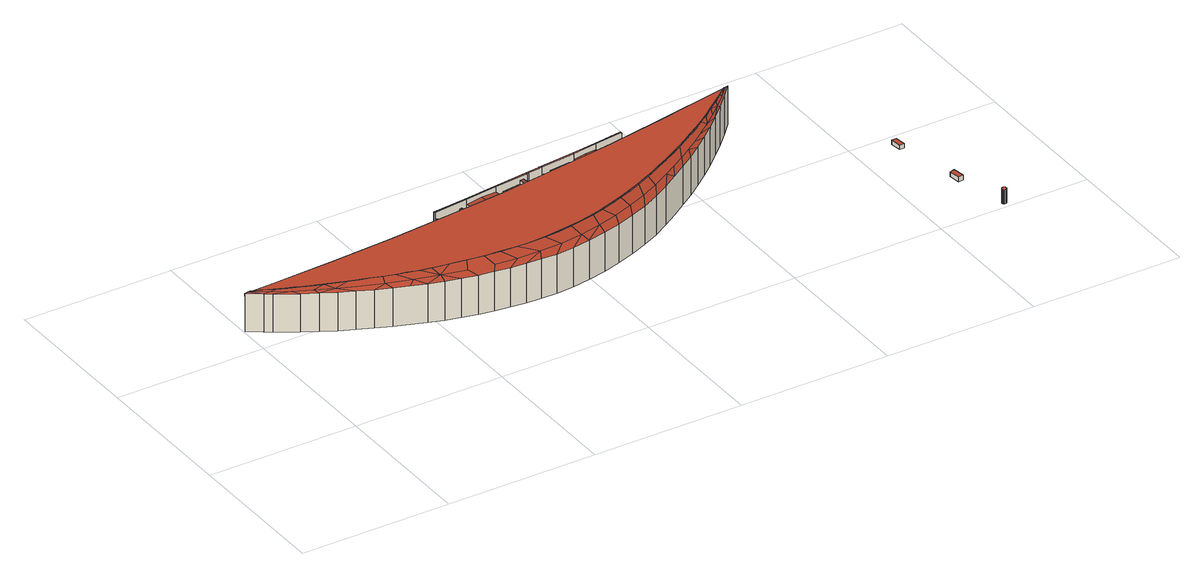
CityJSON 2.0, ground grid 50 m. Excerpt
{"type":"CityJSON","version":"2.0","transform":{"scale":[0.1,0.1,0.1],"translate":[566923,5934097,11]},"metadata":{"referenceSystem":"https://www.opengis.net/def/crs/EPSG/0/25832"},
"CityObjects":{
"building1":{"type":"Building","attributes":{"Grundfläche 2D":"1015.841424","Grundhöhe NN":"11.823"},"children":["building1-1"],"geometry":[{"type":"Solid","lod":"3","boundaries":[[[[0,1,2]],[[3,4,5,0]],[[0,5,1]],[[6,4,3]],[[6,7,8,4]],[[9,10,11,7]],[[11,8,7]],[[10,12,13,14,11]],[[15,13,12]],[[15,16,17,13]],[[18,17,16]],[[19,20,18]],[[20,17,18]],[[21,20,19]],[[21,22,23,20]],[[24,23,22,25,26,27]],[[25,28,29,26]],[[30,31,29,28]],[[32,31,30]],[[33,34,31,32]],[[35,36,34,33]],[[37,36,35]],[[38,39,37]],[[39,36,37]],[[38,40,41,39]],[[42,43,41,40]],[[44,45,43,42]],[[46,47,45,44]],[[48,49,47,46]],[[50,49,48]],[[51,52,53,50]],[[53,49,50]],[[54,55,52,51]],[[56,55,54]],[[56,57,58,55]],[[57,59,60,58]],[[59,61,62,60]],[[63,64,61]],[[61,64,65,62]],[[63,66,67,68,69,64]],[[70,69,68]],[[71,72,70]],[[70,72,69]],[[72,71,73,74]],[[75,74,73]],[[75,76,77,78,79,80,74]],[[81,78,77]],[[82,83,81]],[[81,83,78]],[[82,84,85,83]],[[85,84,86,87,88,89]],[[87,90,91,88]],[[90,92,93,91]],[[92,94,95,93]],[[94,96,97,98,95]],[[99,100,101,97,96]],[[100,102,103,101]],[[104,103,102,105,106]],[[107,108,109,106]],[[106,109,104]],[[110,111,108,107]],[[112,113,114,111,110]],[[115,114,113,116,117]],[[117,118,119,115]],[[118,120,121,119]],[[120,122,123,121]],[[124,125,126,127,122]],[[122,127,123]],[[128,129,24,27,126,125]],[[129,130,131,24]],[[132,133,131,130]],[[134,133,132]],[[135,136,134]],[[134,136,133]],[[137,138,135]],[[135,138,136]],[[137,139,140]],[[137,140,138]],[[141,142,139]],[[139,142,140]],[[143,144,141]],[[141,144,145,142]],[[146,147,143]],[[143,147,144]],[[148,149,146]],[[147,146,149,150]],[[151,152,153,148,154,155]],[[148,153,149]],[[156,157,151,155]],[[158,159,157,156]],[[160,159,158]],[[161,162,160]],[[162,159,160]],[[1,159,162]],[[5,157,159,1]],[[64,69,72,74,80]],[[64,79,65]],[[80,79,64]],[[65,79,78,62]],[[78,83,62]],[[52,55,58,60,62,83,85,89,88,91]],[[49,53,52,91,93,95,98,97,47]],[[47,97,101,45]],[[43,45,101,103,104]],[[41,43,104,109,108]],[[41,108,111,39]],[[36,39,111,114,115]],[[34,36,115,119,121]],[[127,31,34,121,123]],[[29,31,127,126]],[[26,29,126,27]],[[23,24,131,20]],[[140,17,20,136,138]],[[131,133,20]],[[133,136,20]],[[13,17,140,142]],[[14,13,142,145,144,147,11]],[[11,149,8]],[[11,147,150,149]],[[4,8,149,153,152,151,157,5]],[[2,163,164,165,166,0]],[[3,0,166,167]],[[6,3,167,168]],[[7,6,168,169]],[[9,7,169,170]],[[10,9,170,171]],[[12,10,171,172]],[[15,12,172,173]],[[174,18,16,15,173,175]],[[19,18,174,176]],[[21,19,176,177]],[[22,21,177,178]],[[25,22,178,179]],[[28,25,179,180]],[[30,28,180,181]],[[32,30,181,182]],[[33,32,182,183]],[[35,33,183,184]],[[37,35,184,185]],[[38,37,185,186]],[[40,38,186,187]],[[42,40,187,188]],[[44,42,188,189]],[[46,44,189,190]],[[48,46,190,191]],[[192,51,50,48,191,193]],[[54,51,192,194]],[[56,54,194,195]],[[57,56,195,196]],[[59,57,196,197]],[[61,59,197,198]],[[63,61,198,199]],[[66,63,199,200]],[[66,200,201,202,67]],[[203,204,205,206,71,70,68,67,202,201]],[[204,207,208,209,73,71,206,205]],[[210,75,73,209,208,207,211,212]],[[213,76,75,210,212,211,214,215]],[[216,77,76,213,215,214,217,218]],[[219,81,77,216,218,217,220,221]],[[222,82,81,219,221,220,223,224]],[[225,84,82,222,224,223,226,227]],[[228,86,84,225,227,226,229,230]],[[231,87,86,228,230,229,232,233]],[[234,90,87,231,233,232,235,236]],[[237,92,90,234,236,235,238,239]],[[240,94,92,237,239,238,241,242]],[[243,96,94,240,242,241,244,245]],[[246,99,96,243,245,244,247,248]],[[249,100,99,246,248,247,250,251]],[[252,102,100,249,251,250,253,254]],[[253,255,256,257,105,102,252,254]],[[258,106,105,257,256,255,259,260]],[[261,107,106,258,260,259,262,263]],[[264,110,107,261,263,262,265,266]],[[267,112,110,264,266,265,268,269]],[[270,113,112,267,269,268,271,272]],[[271,273,274,275,116,113,270,272]],[[273,276,277,278,117,116,275,274]],[[279,118,117,278,277,276,280,281]],[[282,120,118,279,281,280,283,284]],[[285,122,120,282,284,283,286,287]],[[287,286,288,289,290,124,122,285]],[[288,291,292,293,125,124,290,289]],[[294,128,125,293,292,291,295,296]],[[297,129,128,294,296,295,298,299]],[[300,130,129,297,299,298,301,302]],[[303,132,130,300,302,301,304,305]],[[306,134,132,303,305,304,307,308]],[[309,135,134,306,308,307,310,311]],[[312,313,139,137,135,309,311,310,314,315]],[[316,141,139,313,312,315,317,318]],[[319,143,141,316,318,317,320,321]],[[322,146,143,319,321,320,323,324]],[[325,148,146,322,324,323,326,327]],[[326,328,329,330,154,148,325,327]],[[331,156,155,154,330,329,328,332,333]],[[334,158,156,331,333,332,335,336]],[[337,161,160,158,334,336,335,338,339]],[[164,163,2,1,162,161,337,339,338,340,165]],[[196,195,194,192,193,191,190,189,188,187,186,185,184,183,182,181,180,179,178,177,176,174,175,173,172,171,170,169,168,167,166,165,340,338,335,332,328,326,323,320,317,315,314,310,307,304,301,298,295,291,288,286,283,280,276,273,271,268,265,262,259,255,253,250,247,244,241,238,235,232,229,226,223,220,217,214,211,207,204,203,201,200,199,198,197]]]],"semantics":{"surfaces":[{"type":"RoofSurface"},{"type":"WallSurface"},{"type":"GroundSurface"}],"values":[[0,0,0,0,0,0,0,0,0,0,0,0,0,0,0,0,0,0,0,0,0,0,0,0,0,0,0,0,0,0,0,0,0,0,0,0,0,0,0,0,0,0,0,0,0,0,0,0,0,0,0,0,0,0,0,0,0,0,0,0,0,0,0,0,0,0,0,0,0,0,0,0,0,0,0,0,0,0,0,0,0,0,0,0,0,0,0,0,0,0,0,0,0,0,0,0,0,0,0,0,0,0,0,0,0,0,0,0,0,0,0,0,0,0,0,0,0,0,0,0,1,1,1,1,1,1,1,1,1,1,1,1,1,1,1,1,1,1,1,1,1,1,1,1,1,1,1,1,1,1,1,1,1,1,1,1,1,1,1,1,1,1,1,1,1,1,1,1,1,1,1,1,1,1,1,1,1,1,1,1,1,1,1,1,1,1,1,1,1,1,1,1,1,1,1,1,1,1,1,1,2]]}}]},
"building1-1":{"type":"BuildingInstallation","parents":["building1"],"geometry":[{"type":"MultiSurface","lod":"3","boundaries":[[[325,322,319,316,313,341,309,306,303,300,297,294,293,290,285,282,279,278,275,270,267,264,261,258,257,252,249,246,243,240,237,234,231,228,225,222,219,216,213,210,209,206,342,67,343,344,345,346,347,348,349,350,351,352,353,354,355,356,163,357,358,337,359,334,331,330]],[[359,337,339,336,334]],[[334,336,333,331]],[[331,333,329,330]],[[330,329,327,325]],[[67,342,206,205,360,202]],[[209,208,205,206]],[[252,257,256,254]],[[252,254,251,249]],[[249,251,248,246]],[[246,248,245,243]],[[243,245,242,240]],[[240,242,239,237]],[[237,239,236,234]],[[234,236,233,231]],[[231,233,230,228]],[[228,230,227,225]],[[225,227,224,222]],[[222,224,221,219]],[[219,221,218,216]],[[216,218,215,213]],[[213,215,212,210]],[[210,212,208,209]],[[67,202,361,343]],[[346,345,344,343,361,362]],[[347,346,362,363]],[[364,349,348,347,363,365]],[[366,351,350,349,364,367]],[[352,351,366,368]],[[369,356,355,354,353,352,368,370]],[[163,356,369,164]],[[337,358,357,163,164,371,339]],[[325,327,324,322]],[[322,324,321,319]],[[319,321,318,316]],[[316,318,312,313]],[[309,341,313,312,372,311]],[[309,311,308,306]],[[306,308,305,303]],[[303,305,302,300]],[[300,302,299,297]],[[297,299,296,294]],[[294,296,292,293]],[[293,292,289,290]],[[290,289,287,285]],[[285,287,284,282]],[[282,284,281,279]],[[279,281,277,278]],[[278,277,274,275]],[[275,274,272,270]],[[270,272,269,267]],[[267,269,266,264]],[[264,266,263,261]],[[261,263,260,258]],[[258,260,256,257]],[[367,364,365,363,362,361,202,360,205,208,212,215,218,221,224,227,230,233,236,239,242,245,248,251,254,256,260,263,266,269,272,274,277,281,284,287,289,292,296,299,302,305,308,311,372,312,318,321,324,327,329,333,336,339,371,164,369,370,368,366]]],"semantics":{"surfaces":[{"type":"RoofSurface"},{"type":"WallSurface"},{"type":"OuterCeilingSurface"}],"values":[0,1,1,1,1,1,1,1,1,1,1,1,1,1,1,1,1,1,1,1,1,1,1,1,1,1,1,1,1,1,1,1,1,1,1,1,1,1,1,1,1,1,1,1,1,1,1,1,1,1,1,1,1,1,1,2]}}]},
"building2":{"type":"Building","attributes":{"Grundfläche 2D":"636.322904","Grundhöhe NN":"12.308"},"children":["building2-1","building2-2","building2-3","building2-4","building2-5","building2-6","building2-7","building2-8","building2-9","building2-10"],"geometry":[{"type":"MultiSurface","lod":"3","boundaries":[[[373,374,375,376]],[[377,378,379,380,381,382,383]],[[381,384,385,386,387,383,382]],[[388,389,390,391,392,393,394,395]],[[396,397,398,399,400,401,402,403]],[[374,373,391,390]],[[390,404,375,374]],[[404,392,376,375]],[[395,394,405,406]],[[407,404,390,389,408,409]],[[392,404,407,410]],[[393,392,410,411]],[[394,393,411,405]],[[380,379,378,377,412,413,397,396,403,414,415]],[[384,381,380,415,416]],[[389,388,395,406,417,387,386,385,384,416,408]],[[412,377,383,387,417,418]],[[419,399,398,420]],[[421,400,399,419]],[[422,401,400,421]],[[403,402,401,422,414]],[[420,398,397,413]],[[411,410,407,409,408,416,415,414,422,421,419,420,413,412,418,417,406,405]]],"semantics":{"surfaces":[{"type":"RoofSurface"},{"type":"WallSurface"},{"type":"GroundSurface"}],"values":[0,0,0,0,0,1,1,1,1,1,1,1,1,1,1,1,1,1,1,1,1,1,2]}}]},
"building2-1":{"type":"BuildingInstallation","parents":["building2"],"geometry":[{"type":"MultiSurface","lod":"3","boundaries":[[[423,424,425,426]],[[426,425,427,428]],[[428,429,423,426]],[[424,423,429,430]],[[430,427,425,424]]],"semantics":{"surfaces":[{"type":"RoofSurface"},{"type":"WallSurface"}],"values":[0,1,1,1,1]}}]},
"building2-2":{"type":"BuildingInstallation","parents":["building2"],"geometry":[{"type":"MultiSurface","lod":"3","boundaries":[[[431,432,433,434]],[[435,436,434,433]],[[437,431,434,436,438]],[[437,439,432,431]],[[440,435,433,432,439]]],"semantics":{"surfaces":[{"type":"RoofSurface"},{"type":"WallSurface"}],"values":[0,1,1,1,1]}}]},
"building2-3":{"type":"BuildingInstallation","parents":["building2"],"geometry":[{"type":"MultiSurface","lod":"3","boundaries":[[[441,436,435,442]],[[442,435,440,443]],[[441,442,443,444]],[[436,441,444,438]]],"semantics":{"surfaces":[{"type":"RoofSurface"},{"type":"WallSurface"}],"values":[0,1,1,1]}}]},
"building2-4":{"type":"BuildingInstallation","parents":["building2"],"geometry":[{"type":"MultiSurface","lod":"3","boundaries":[[[445,446,447,448]],[[378,446,445,386,382]],[[379,449,385,448,447]]],"semantics":{"surfaces":[{"type":"RoofSurface"},{"type":"WallSurface"}],"values":[0,1,1]}}]},
"building2-5":{"type":"BuildingInstallation","parents":["building2"],"geometry":[{"type":"MultiSurface","lod":"3","boundaries":[[[450,451,452,453]],[[454,455,453,452]],[[456,455,454]],[[457,456,458]],[[459,460,457]],[[460,456,457]],[[460,455,456]],[[451,450,461,462]],[[462,463,464,465,466,467,458,456,454,452,451]],[[459,457,458,467,468]],[[455,460,459,468,469,470,471,472,461,450,453]]],"semantics":{"surfaces":[{"type":"RoofSurface"},{"type":"WallSurface"}],"values":[0,0,0,0,0,0,0,1,1,1,1]}}]},
"building2-6":{"type":"BuildingInstallation","parents":["building2"],"geometry":[{"type":"MultiSurface","lod":"3","boundaries":[[[473,474,475,447,446,476]],[[476,398,399,473]],[[477,478,396,447,475,474,473,399,400,479]],[[396,379,447]],[[396,397,378,379]],[[398,476,446,378,397]]],"semantics":{"surfaces":[{"type":"RoofSurface"},{"type":"WallSurface"}],"values":[0,1,1,1,1,1]}}]},
"building2-7":{"type":"BuildingInstallation","parents":["building2"],"geometry":[{"type":"MultiSurface","lod":"3","boundaries":[[[480,471,470,469,468,467,466,465,481,482,483]],[[484,472,471,480]],[[485,484,480,483]],[[481,465,464,486]],[[482,481,486,487]],[[483,482,487,485]]],"semantics":{"surfaces":[{"type":"RoofSurface"},{"type":"WallSurface"}],"values":[0,1,1,1,1,1]}}]},
"building2-8":{"type":"BuildingInstallation","parents":["building2"],"geometry":[{"type":"MultiSurface","lod":"3","boundaries":[[[479,488,489,477]],[[479,400,401,488]],[[488,401,402,489]],[[477,489,402,478]]],"semantics":{"surfaces":[{"type":"RoofSurface"},{"type":"WallSurface"}],"values":[0,1,1,1]}}]},
"building2-9":{"type":"BuildingInstallation","parents":["building2"],"geometry":[{"type":"MultiSurface","lod":"3","boundaries":[[[490,491,492,493]],[[491,490,494,495]],[[495,496,492,491]],[[493,492,496,497]],[[497,494,490,493]]],"semantics":{"surfaces":[{"type":"RoofSurface"},{"type":"WallSurface"}],"values":[0,1,1,1,1]}}]},
"building2-10":{"type":"BuildingInstallation","parents":["building2"],"geometry":[{"type":"MultiSurface","lod":"3","boundaries":[[[448,498,499,445]],[[392,393,498,448,385,388,391,373,376]],[[393,394,499,498]],[[394,395,445,499]],[[386,445,395]],[[395,388,385,386]]],"semantics":{"surfaces":[{"type":"RoofSurface"},{"type":"WallSurface"}],"values":[0,1,1,1,1,1]}}]},
"building3":{"type":"Building","attributes":{"Grundfläche 2D":"55.648338","Grundhöhe NN":"19.184"},"children":["building3-1"],"geometry":[{"type":"Solid","lod":"3","boundaries":[[[[500,501,502,503,504,505,506,507,508,509,394,393,510,511]],[[501,500,512,513]],[[514,503,502,501,513,515]],[[504,503,514,516]],[[517,506,505,504,516,518]],[[519,507,506,517]],[[508,507,519,520]],[[509,508,520,521]],[[394,509,521,522]],[[393,394,522,523]],[[510,393,523,524]],[[511,510,524,525]],[[500,511,525,512]],[[517,518,516,514,515,513,512,525,524,523,522,521,520,519]]]],"semantics":{"surfaces":[{"type":"RoofSurface"},{"type":"WallSurface"},{"type":"GroundSurface"}],"values":[[0,1,1,1,1,1,1,1,1,1,1,1,1,2]]}}]},
"building3-1":{"type":"BuildingInstallation","parents":["building3"],"geometry":[{"type":"MultiSurface","lod":"3","boundaries":[[[526,499,498,527,528,529,530,531,532]],[[393,510,527,498]],[[510,501,502,503,530,529,528,527]],[[523,393,498,533]],[[531,530,503,504]],[[532,531,504,505,506,509,394,499,526]],[[534,533,498,499,394,522]]],"semantics":{"surfaces":[{"type":"RoofSurface"},{"type":"WallSurface"}],"values":[0,1,1,1,1,1,1]}}]},
"building4":{"type":"Building","attributes":{"Grundfläche 2D":"377.980388","Grundhöhe NN":"12.308"},"children":["building4-1","building4-2","building4-3","building4-4","building4-5","building4-6","building4-7"],"geometry":[{"type":"Solid","lod":"3","boundaries":[[[[535,536,537,538,539,540,541,542,543,544]],[[545,546,547,548,549,550,551,552]],[[546,545,553,554,555,556,548,547]],[[557,558,559,560,561,562,563,564]],[[544,543,565,566]],[[567,536,535,544,566,568]],[[569,537,536,567]],[[570,540,539,571,572]],[[543,542,541,573,574,565]],[[540,570,572]],[[575,541,540,572,573]],[[541,575,573]],[[539,550,549,576,571]],[[538,537,552,551,550,539]],[[545,552,537,569,577,553]],[[564,563,562,578,579,556,555,554,553,577,580]],[[576,549,548,556,579]],[[557,564,580,581]],[[582,559,558,557,581,583]],[[560,559,582,584]],[[561,560,584,585]],[[562,561,585,578]],[[576,579,578,585,584,582,583,581,580,577,569,567,568,566,565,574,573,572,571,586,571]]]],"semantics":{"surfaces":[{"type":"RoofSurface"},{"type":"WallSurface"},{"type":"GroundSurface"}],"values":[[0,0,0,0,1,1,1,1,1,1,1,1,1,1,1,1,1,1,1,1,1,1,2]]}}]},
"building4-1":{"type":"BuildingInstallation","parents":["building4"],"geometry":[{"type":"MultiSurface","lod":"3","boundaries":[[[587,588,589,590]],[[541,542,590,589]],[[542,591,587,590]],[[588,587,591,592]]],"semantics":{"surfaces":[{"type":"RoofSurface"},{"type":"WallSurface"}],"values":[0,1,1,1]}}]},
"building4-2":{"type":"BuildingInstallation","parents":["building4"],"geometry":[{"type":"MultiSurface","lod":"3","boundaries":[[[593,594,595,596]],[[596,595,597,598]],[[593,596,598,599]],[[594,593,599,600]],[[595,594,600,597]]],"semantics":{"surfaces":[{"type":"RoofSurface"},{"type":"WallSurface"}],"values":[0,1,1,1,1]}}]},
"building4-3":{"type":"BuildingInstallation","parents":["building4"],"geometry":[{"type":"MultiSurface","lod":"3","boundaries":[[[601,531,530,602]],[[530,589,588,592,538,551,602]],[[601,550,539]],[[539,540,531,601]],[[531,540,570]],[[538,539,550,551]],[[575,541,589,530,531,570]]],"semantics":{"surfaces":[{"type":"RoofSurface"},{"type":"WallSurface"}],"values":[0,1,1,1,1,1,1]}}]},
"building4-4":{"type":"BuildingInstallation","parents":["building4"],"geometry":[{"type":"MultiSurface","lod":"3","boundaries":[[[601,602,603,604]],[[554,603,602,551,546]],[[555,547,550,601,604]]],"semantics":{"surfaces":[{"type":"RoofSurface"},{"type":"WallSurface"}],"values":[0,1,1]}}]},
"building4-5":{"type":"BuildingInstallation","parents":["building4"],"geometry":[{"type":"MultiSurface","lod":"3","boundaries":[[[605,606,607,608]],[[608,607,609,610]],[[605,608,610,611]],[[611,612,606,605]],[[612,609,607,606]]],"semantics":{"surfaces":[{"type":"RoofSurface"},{"type":"WallSurface"}],"values":[0,1,1,1,1]}}]},
"building4-6":{"type":"BuildingInstallation","parents":["building4"],"geometry":[{"type":"MultiSurface","lod":"3","boundaries":[[[603,613,614,615,616,604]],[[554,555,562,563]],[[603,554,563]],[[559,560,615,614,613,603,563,617,618,619]],[[560,561,616,615]],[[562,555,604,616,561]]],"semantics":{"surfaces":[{"type":"RoofSurface"},{"type":"WallSurface"}],"values":[0,1,1,1,1,1]}}]},
"building4-7":{"type":"BuildingInstallation","parents":["building4"],"geometry":[{"type":"MultiSurface","lod":"3","boundaries":[[[620,621,619,618]],[[620,618,617,622]],[[622,558,621,620]],[[558,559,619,621]]],"semantics":{"surfaces":[{"type":"RoofSurface"},{"type":"WallSurface"}],"values":[0,1,1,1]}}]},
"building5":{"type":"Building","attributes":{"Grundfläche 2D":"1.695635","Grundhöhe NN":"12.435"},"geometry":[{"type":"Solid","lod":"3","boundaries":[[[[623,624,625,626,627,628,629,630,631,632,633,634,635,636,637,638,639,640,641,642,643,644,645,646,647]],[[648,649,628,627]],[[650,648,627,626]],[[651,650,626,625]],[[649,652,629,628]],[[652,653,630,629]],[[653,654,631,630]],[[654,655,632,631]],[[655,656,633,632]],[[656,657,634,633]],[[657,658,635,634]],[[658,659,636,635]],[[659,660,637,636]],[[660,661,638,637]],[[661,662,639,638]],[[662,663,640,639]],[[663,664,641,640]],[[664,665,642,641]],[[665,666,643,642]],[[666,667,644,643]],[[667,668,645,644]],[[668,669,646,645]],[[669,670,647,646]],[[670,671,623,647]],[[671,672,624,623]],[[672,651,625,624]],[[668,667,666,665,664,663,662,661,660,659,658,657,656,655,654,653,652,649,648,650,651,672,671,670,669]]]],"semantics":{"surfaces":[{"type":"RoofSurface"},{"type":"WallSurface"},{"type":"GroundSurface"}],"values":[[0,1,1,1,1,1,1,1,1,1,1,1,1,1,1,1,1,1,1,1,1,1,1,1,1,1,2]]}}]},
"building6":{"type":"Building","attributes":{"Grundfläche 2D":"6.263554","Grundhöhe NN":"12.753"},"geometry":[{"type":"Solid","lod":"3","boundaries":[[[[673,674,675,676]],[[677,678,676,675]],[[678,679,673,676]],[[679,680,674,673]],[[680,677,675,674]],[[680,679,678,677]]]],"semantics":{"surfaces":[{"type":"RoofSurface"},{"type":"WallSurface"},{"type":"GroundSurface"}],"values":[[0,1,1,1,1,2]]}}]},
"building7":{"type":"Building","attributes":{"Grundfläche 2D":"5.781884","Grundhöhe NN":"13.008"},"geometry":[{"type":"Solid","lod":"3","boundaries":[[[[681,682,683,684]],[[685,686,684,683]],[[686,687,681,684]],[[687,688,682,681]],[[688,685,683,682]],[[688,687,686,685]]]],"semantics":{"surfaces":[{"type":"RoofSurface"},{"type":"WallSurface"},{"type":"GroundSurface"}],"values":[[0,1,1,1,1,2]]}}]}
},
"vertices":[
[49,575,138],[14,604,140],[5,605,138],[71,560,138],[121,536,143],[67,569,142],[139,518,138],[186,491,139],[177,506,144],[233,466,139],[281,443,139],[234,478,145],[330,421,139],[369,422,147],[292,453,146],[379,400,139],[429,382,139],[447,395,149],[476,364,140],[524,348,140],[526,371,150],[573,335,141],[623,323,142],[606,351,151],[623,381,163],[673,314,142],[687,335,151],[676,373,164],[723,307,142],[760,326,152],[774,302,142],[835,323,153],[824,299,142],[875,298,142],[910,326,153],[936,303,141],[984,335,154],[996,312,141],[1057,325,141],[1056,350,154],[1116,342,140],[1122,369,154],[1175,362,140],[1186,392,154],[1232,386,139],[1249,419,153],[1288,413,139],[1310,450,152],[1341,443,138],[1369,484,151],[1392,477,138],[1440,508,138],[1454,536,150],[1411,510,150],[1487,540,138],[1495,564,149],[1533,575,138],[1578,610,138],[1536,594,147],[1622,647,138],[1575,624,146],[1664,686,138],[1618,658,145],[1706,725,138],[1699,729,142],[1659,693,143],[1745,766,138],[1784,808,138],[1775,805,140],[1738,767,141],[1768,803,142],[1766,802,142],[1737,774,144],[1736,776,144],[1721,761,145],[1705,751,145],[1674,726,146],[1642,701,147],[1639,694,149],[1672,720,148],[1705,747,146],[1610,678,148],[1578,654,150],[1605,669,150],[1544,632,151],[1574,646,152],[1511,610,152],[1477,589,153],[1510,602,155],[1542,624,154],[1443,569,153],[1477,581,156],[1409,550,153],[1444,561,157],[1375,532,154],[1400,535,159],[1340,514,154],[1310,487,161],[1355,510,160],[1305,497,154],[1269,480,155],[1263,464,162],[1233,464,155],[1217,443,163],[1179,428,164],[1197,449,155],[1161,435,156],[1125,423,157],[1101,402,164],[1140,414,164],[1088,411,157],[1062,391,164],[1051,402,157],[1013,394,157],[1022,383,164],[975,374,164],[975,387,157],[937,382,157],[899,378,157],[927,368,164],[861,376,156],[880,364,164],[822,376,155],[832,363,164],[779,377,156],[735,380,156],[730,367,164],[784,363,164],[692,384,156],[648,389,156],[605,396,156],[570,392,161],[562,404,155],[518,405,158],[519,414,154],[476,424,153],[482,414,158],[434,436,152],[447,424,158],[387,450,152],[411,434,157],[340,465,152],[376,445,156],[294,482,151],[310,469,153],[342,458,155],[248,499,150],[278,482,152],[202,518,149],[215,508,150],[246,494,151],[118,552,146],[151,536,147],[184,521,148],[157,537,147],[135,548,146],[112,558,145],[86,568,144],[68,580,143],[54,586,143],[47,592,142],[25,604,141],[22,604,141],[5,605,137],[5,605,130],[5,605,8],[49,575,8],[71,560,8],[139,518,8],[186,491,8],[233,466,8],[281,443,8],[330,421,8],[379,400,8],[476,364,8],[429,382,8],[524,348,8],[573,335,8],[623,323,8],[673,314,8],[723,307,8],[774,302,8],[824,299,8],[875,298,8],[936,303,8],[996,312,8],[1057,325,8],[1116,342,8],[1175,362,8],[1232,386,8],[1288,413,8],[1341,443,8],[1440,508,8],[1392,477,8],[1487,540,8],[1533,575,8],[1578,610,8],[1622,647,8],[1664,686,8],[1706,725,8],[1745,766,8],[1784,808,8],[1784,808,130],[1768,803,8],[1766,802,8],[1766,802,130],[1766,802,138],[1736,776,8],[1736,776,130],[1736,776,138],[1705,751,137],[1705,751,8],[1705,751,130],[1674,726,137],[1674,726,8],[1674,726,130],[1642,701,137],[1642,701,8],[1642,701,130],[1610,678,136],[1610,678,8],[1610,678,130],[1578,654,136],[1578,654,8],[1578,654,130],[1544,632,135],[1544,632,8],[1544,632,130],[1511,610,135],[1511,610,8],[1511,610,130],[1477,589,135],[1477,589,8],[1477,589,130],[1443,569,135],[1443,569,8],[1443,569,130],[1409,550,134],[1409,550,8],[1409,550,130],[1375,532,134],[1375,532,8],[1375,532,130],[1340,514,134],[1340,514,8],[1340,514,130],[1305,497,134],[1305,497,8],[1305,497,130],[1269,480,133],[1269,480,8],[1269,480,130],[1233,464,133],[1233,464,8],[1233,464,130],[1197,449,8],[1197,449,130],[1197,449,133],[1161,435,133],[1161,435,8],[1161,435,130],[1125,423,133],[1125,423,8],[1125,423,130],[1088,411,132],[1088,411,8],[1088,411,130],[1051,402,132],[1051,402,8],[1051,402,130],[1013,394,132],[1013,394,8],[1013,394,130],[975,387,8],[975,387,130],[975,387,132],[937,382,8],[937,382,130],[937,382,132],[899,378,132],[899,378,8],[899,378,130],[861,376,132],[861,376,8],[861,376,130],[822,376,132],[822,376,8],[822,376,130],[779,377,8],[779,377,130],[779,377,132],[735,380,8],[735,380,130],[735,380,132],[692,384,133],[692,384,8],[692,384,130],[648,389,133],[648,389,8],[648,389,130],[605,396,133],[605,396,8],[605,396,130],[562,404,133],[562,404,8],[562,404,130],[519,414,133],[519,414,8],[519,414,130],[476,424,134],[476,424,8],[476,424,130],[387,450,130],[387,450,134],[434,436,8],[387,450,8],[340,465,134],[340,465,8],[340,465,130],[294,482,135],[294,482,8],[294,482,130],[248,499,135],[248,499,8],[248,499,130],[202,518,136],[202,518,8],[202,518,130],[157,537,8],[157,537,130],[157,537,136],[112,558,136],[112,558,8],[112,558,130],[68,580,137],[68,580,8],[68,580,130],[25,604,137],[25,604,8],[25,604,130],[22,604,8],
[434,436,134],[1768,803,138],[1785,810,138],[1775,808,138],[1766,806,138],[1509,757,138],[1335,727,137],[1144,699,137],[925,670,137],[740,651,137],[523,632,137],[321,619,137],[109,609,137],[22,607,137],[14,606,137],[4,606,137],[14,604,137],[22,604,137],[47,592,137],[1768,803,130],[1785,810,130],[1509,757,130],[1335,727,130],[925,670,130],[1144,699,130],[523,632,130],[740,651,130],[321,619,130],[4,606,130],[109,609,130],[22,604,130],[434,436,130],
[1051,749,94],[1068,571,94],[1075,572,94],[1058,750,94],[836,739,98],[837,730,98],[838,725,98],[860,533,98],[916,539,101],[892,737,101],[891,745,101],[968,545,98],[946,737,98],[945,743,98],[944,752,98],[946,737,84],[966,561,84],[1068,571,84],[1051,749,84],[1058,750,84],[1061,750,84],[1060,756,84],[945,743,84],[838,725,85],[837,730,85],[722,718,85],[722,712,85],[727,713,85],[748,534,85],[752,535,85],[859,547,85],[1075,572,84],[1060,756,13],[945,743,13],[1075,572,13],[966,561,13],[1068,571,13],[1058,750,13],[1061,750,13],[836,739,13],[837,730,13],[859,547,13],[860,533,13],[968,545,13],[944,752,13],[891,745,13],[722,712,13],[722,718,13],[727,713,13],[748,534,13],
[962,712,88],[961,727,88],[952,726,88],[954,711,88],[952,726,84],[954,711,84],[962,712,84],[961,727,84],
[1046,729,106],[1044,742,106],[1031,741,106],[1033,728,106],[1031,741,95],[1033,728,95],[1046,729,84],[1033,728,84],[1044,742,84],[1031,741,84],
[970,719,95],[968,732,95],[968,732,84],[970,719,84],
[945,743,114],[837,730,114],[838,725,114],[946,737,114],[893,731,101],
[809,715,96],[810,704,96],[813,705,98],[812,715,98],[817,705,98],[816,716,98],[819,706,95],[820,712,90],[821,706,90],[819,716,90],[818,716,95],[809,715,85],[810,704,85],[813,705,85],[814,705,85],[814,705,89],[819,706,89],[821,706,89],[819,716,89],[818,716,89],[816,716,89],[813,716,89],[813,716,85],
[722,712,114],[727,713,114],[731,713,114],[722,718,114],[731,713,93],[731,713,85],[727,713,93],
[813,717,89],[815,702,89],[822,703,89],[820,718,89],[813,717,85],[820,718,85],[815,702,85],[822,703,85],
[748,534,93],[752,535,93],
[827,712,88],[828,698,88],[837,698,88],[835,713,88],[827,712,85],[828,698,85],[837,698,85],[835,713,85],
[1061,750,114],[1060,756,114],
[1121,644,84],[1108,756,84],[1110,756,84],[1116,757,84],[1115,763,84],[1109,763,84],[1108,762,84],[1107,775,84],[1064,770,84],[1066,757,84],[1067,751,84],[1080,639,84],[1121,644,82],[1108,756,82],[1116,757,82],[1110,756,82],[1115,763,82],[1108,762,82],[1109,763,82],[1107,775,82],[1064,770,82],[1066,757,82],[1060,756,82],[1061,750,82],[1067,751,82],[1080,639,82],
[1108,762,114],[1067,751,114],[1108,756,114],[1110,756,114],[1116,757,114],[1115,763,114],[1109,763,114],[1061,750,16],[1060,756,16],
[1230,616,83],[1227,640,83],[1247,643,83],[1233,770,83],[1233,776,83],[1115,763,83],[1116,757,83],[1129,637,83],[1133,602,83],[1230,613,83],[1289,647,97],[1274,775,97],[1273,781,97],[1272,788,97],[1232,784,95],[1233,776,95],[1233,770,95],[1247,643,95],[1329,651,95],[1315,780,95],[1314,785,95],[1314,793,95],[1416,717,82],[1414,735,82],[1406,791,82],[1411,792,82],[1410,798,82],[1314,785,82],[1315,780,82],[1323,706,82],[1133,602,13],[1230,613,13],[1227,640,13],[1230,616,13],[1247,643,13],[1115,763,15],[1233,776,13],[1115,763,13],[1116,757,13],[1129,637,13],[1116,757,15],[1232,784,13],[1329,651,13],[1314,785,13],[1314,793,13],[1323,706,13],[1416,717,13],[1406,791,13],[1414,735,13],[1411,792,13],[1410,798,13],[1233,770,13],
[1136,638,89],[1122,758,89],[1116,757,89],[1129,637,89],[1136,638,83],[1122,758,83],
[1145,759,92],[1147,747,92],[1217,755,92],[1216,767,92],[1217,755,83],[1216,767,83],[1145,759,83],[1147,747,83],
[1233,776,114],[1233,770,114],
[1315,780,114],[1314,785,114],
[1387,775,92],[1386,784,92],[1331,778,92],[1332,769,92],[1331,778,82],[1332,769,82],[1387,775,82],[1386,784,82],
[1403,791,114],[1406,791,114],[1411,792,114],[1410,798,114],[1403,791,82],[1403,791,89],[1406,791,89],
[1410,735,89],[1414,735,89],[1410,735,82],
[2232,20,62],[2230,21,62],[2229,22,62],[2227,23,62],[2225,23,62],[2223,22,62],[2222,21,62],[2220,20,62],[2219,18,62],[2219,17,62],[2219,15,62],[2219,13,62],[2220,11,62],[2221,10,62],[2223,9,62],[2224,8,62],[2226,8,62],[2228,8,62],[2230,9,62],[2231,10,62],[2232,12,62],[2233,13,62],[2233,15,62],[2233,17,62],[2233,19,62],[2225,23,14],[2223,22,14],[2227,23,14],[2229,22,14],[2222,21,14],[2220,20,14],[2219,18,14],[2219,17,14],[2219,15,14],[2219,13,14],[2220,11,14],[2221,10,14],[2223,9,14],[2224,8,14],[2226,8,14],[2228,8,14],[2230,9,14],[2231,10,14],[2232,12,14],[2233,13,14],[2233,15,14],[2233,17,14],[2233,19,14],[2232,20,14],[2230,21,14],
[2172,174,35],[2188,177,35],[2182,215,35],[2166,212,35],[2182,215,18],[2166,212,18],[2172,174,18],[2188,177,18],
[2136,413,35],[2131,449,35],[2115,447,35],[2120,411,35],[2115,447,20],[2120,411,20],[2136,413,20],[2131,449,20]
]}
